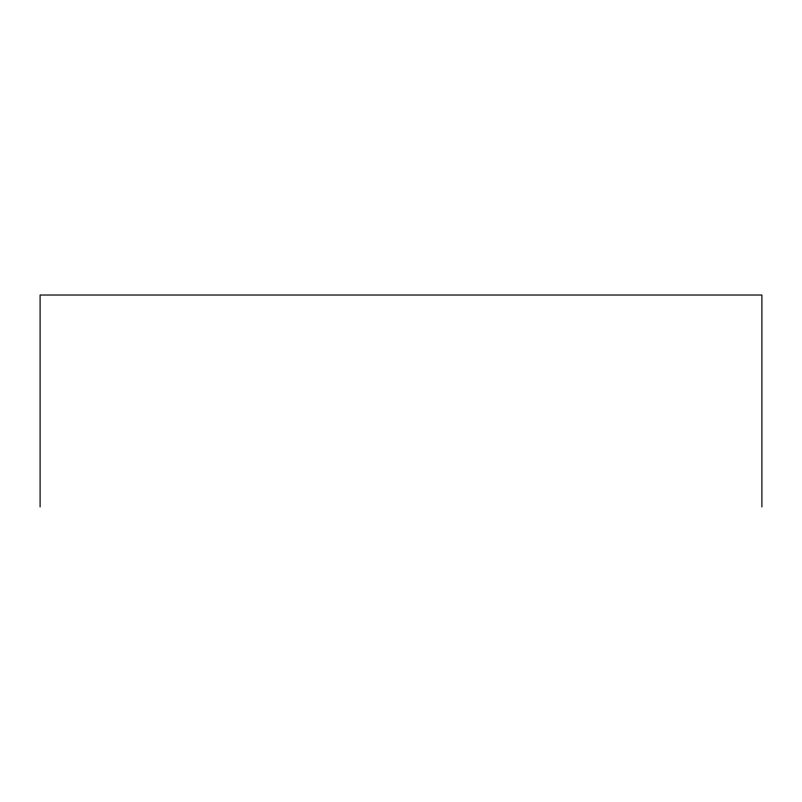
<?xml version="1.0" encoding="UTF-8"?>
<svg xmlns="http://www.w3.org/2000/svg" width="802" height="802" viewBox="0 0 802 802"><rect width="100%" height="100%" fill="white"/><g stroke="black" fill="none" stroke-linecap="round" stroke-linejoin="round"><path stroke-width="1.2" d="M761.9 506.974L761.9 295.026L40.1 295.026L40.1 506.974"/></g></svg>
